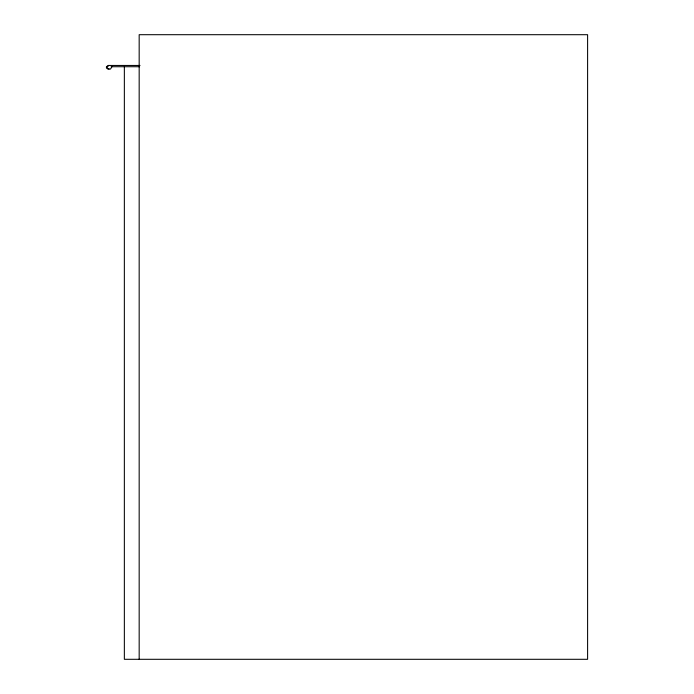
<?xml version="1.0" encoding="UTF-8"?>
<svg xmlns="http://www.w3.org/2000/svg" width="694" height="694" viewBox="0 0 694 694"><rect width="100%" height="100%" fill="white"/><g stroke="black" fill="none" stroke-linecap="round" stroke-linejoin="round"><path stroke-width="1.04" d="M111.934 66.728L110.528 69.053L107.7 68.992L106.633 68.151A1.839 1.839 0 0 1 106.46 66.789L108.16 65.453L140.015 65.453M108.967 65.453L107.266 66.789A1.839 1.839 0 0 0 107.44 68.151L108.967 69.053M111.118 66.728L139.581 66.728M139.173 659.3L139.173 34.7L587.601 34.7L587.601 659.3L124.356 659.3L124.356 66.728"/></g></svg>
